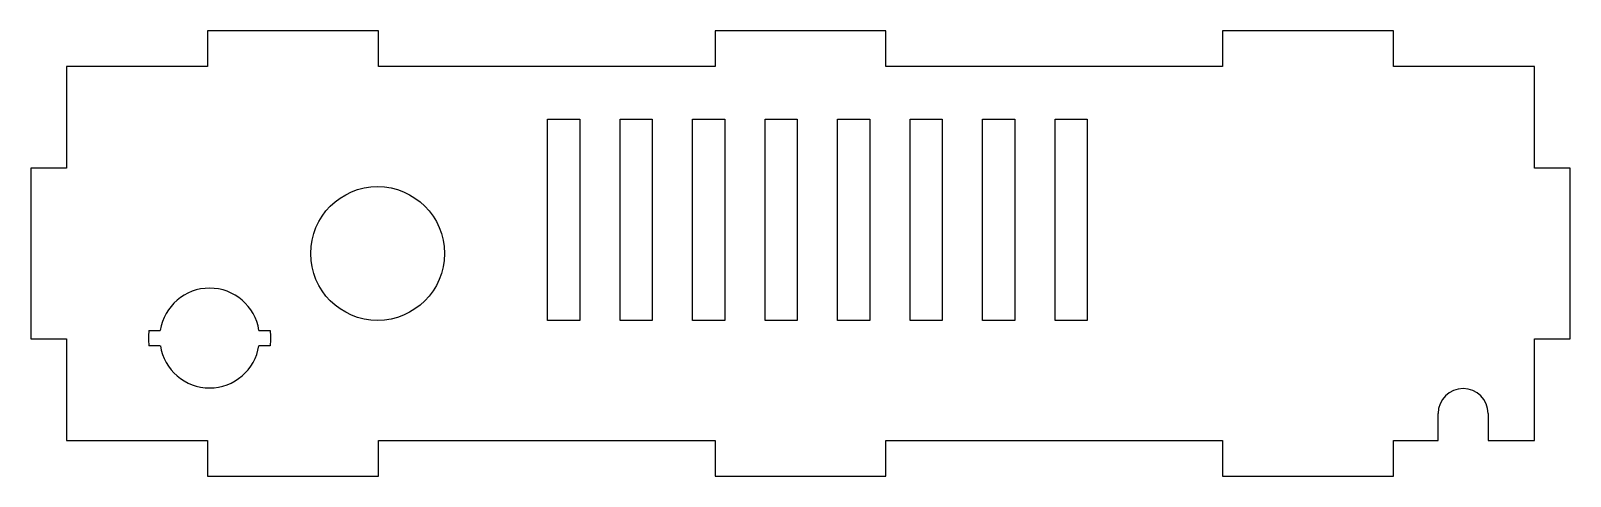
# Model space of a CAD drawing. Header units: millimetres. Extents: x -68 to 68, y -20 to 20.
import ezdxf

# ---------------------------------------------------------------- set-up
doc = ezdxf.new("R2010")
doc.units = ezdxf.units.MM
doc.layers.add('CUTOUTS', color=1, linetype='CONTINUOUS')
doc.layers.add('PERIMETER', color=5, linetype='CONTINUOUS')

msp = doc.modelspace()

# ---------------------------------------------------------------- linework, layer by layer
at = {"layer": 'CUTOUTS'}
for p, q in [((-22.42, -5.93), (-22.42, 11.92)), ((-22.42, 11.92), (-19.57, 11.92)), ((-19.57, 11.92), (-19.57, -5.93)), ((-16, -5.93), (-16, 11.92)), ((-16, 11.92), (-13.15, 11.92)), ((-13.15, 11.92), (-13.15, -5.93)), ((-9.57, -5.93), (-9.57, 11.92)), ((-9.57, 11.92), (-6.72, 11.92)), ((-6.72, 11.92), (-6.72, -5.93)), ((-3.14, -5.93), (-3.14, 11.92)), ((-3.14, 11.92), (-0.29, 11.92)), ((-0.29, 11.92), (-0.29, -5.93)), ((3.29, 11.92), (6.14, 11.92)), ((3.29, -5.93), (3.29, 11.92)), ((6.14, 11.92), (6.14, -5.93)), ((9.72, -5.93), (9.72, 11.92)), ((9.72, 11.92), (12.57, 11.92)), ((12.57, 11.92), (12.57, -5.93)), ((16.15, -5.93), (16.15, 11.92)), ((16.15, 11.92), (19, 11.92)), ((19, 11.92), (19, -5.93)), ((22.58, -5.93), (22.58, 11.92)), ((22.58, 11.92), (25.43, 11.92)), ((25.43, 11.92), (25.43, -5.93)), ((-19.57, -5.93), (-22.42, -5.93)), ((-13.15, -5.93), (-16, -5.93)), ((-6.72, -5.93), (-9.57, -5.93)), ((-0.29, -5.93), (-3.14, -5.93)), ((6.14, -5.93), (3.29, -5.93)), ((12.57, -5.93), (9.72, -5.93)), ((19, -5.93), (16.15, -5.93)), ((25.43, -5.93), (22.58, -5.93)), ((-57.78, -6.83), (-56.77, -6.83)), ((-56.77, -8.18), (-57.78, -8.18)), ((-48.02, -6.83), (-47.01, -6.83)), ((-47.01, -8.18), (-48.02, -8.18))]:
    msp.add_line(p, q, dxfattribs=at)
msp.add_circle((-37.5, 0), 5.93, dxfattribs=at)
for radius, start, end in [(4.43, 8.7743, 171.2257), (5.42, 172.8525, 187.1475), (4.42, 188.7743, 351.2257), (5.43, -7.1475, 7.1475)]:
    msp.add_arc((-52.39, -7.5), radius, start, end, dxfattribs=at)
at = {"layer": 'PERIMETER'}
for p, q in [((-37.43, 19.75), (-52.57, 19.75)), ((-52.57, 19.75), (-52.57, 16.58)), ((-37.43, 16.58), (-37.43, 19.75)), ((7.57, 19.75), (-7.58, 19.75)), ((-7.58, 19.75), (-7.58, 16.58)), ((7.57, 16.58), (7.57, 19.75)), ((52.57, 19.75), (37.43, 19.75)), ((37.43, 19.75), (37.43, 16.58)), ((52.57, 16.58), (52.57, 19.75)), ((-52.57, 16.58), (-65.08, 16.58)), ((-65.08, 16.58), (-65.08, 7.57)), ((-7.58, 16.58), (-37.43, 16.58)), ((37.43, 16.58), (7.57, 16.58)), ((65.08, 16.58), (52.57, 16.58)), ((65.08, 7.57), (65.08, 16.58)), ((-65.08, 7.57), (-68.25, 7.57)), ((-68.25, 7.57), (-68.25, -7.58)), ((68.25, 7.57), (65.08, 7.57)), ((68.25, -7.58), (68.25, 7.57)), ((-68.25, -7.58), (-65.08, -7.58)), ((-65.08, -7.58), (-65.08, -16.58)), ((65.08, -16.58), (65.08, -7.58)), ((65.08, -7.58), (68.25, -7.58)), ((56.53, -16.58), (56.53, -14.2)), ((60.98, -14.2), (60.98, -16.58)), ((-65.08, -16.58), (-52.57, -16.58)), ((-52.57, -16.58), (-52.57, -19.75)), ((-37.43, -19.75), (-37.43, -16.58)), ((-37.43, -16.58), (-7.58, -16.58)), ((-7.58, -16.58), (-7.58, -19.75)), ((7.57, -19.75), (7.57, -16.58)), ((7.57, -16.58), (37.43, -16.58)), ((37.43, -16.58), (37.43, -19.75)), ((52.57, -19.75), (52.57, -16.58)), ((52.57, -16.58), (56.53, -16.58)), ((60.98, -16.58), (65.08, -16.58)), ((-52.57, -19.75), (-37.43, -19.75)), ((-7.58, -19.75), (7.57, -19.75)), ((37.43, -19.75), (52.57, -19.75))]:
    msp.add_line(p, q, dxfattribs=at)
msp.add_arc((58.75, -14.2), 2.22, 0, 180, dxfattribs=at)

doc.saveas('drawing.dxf')
